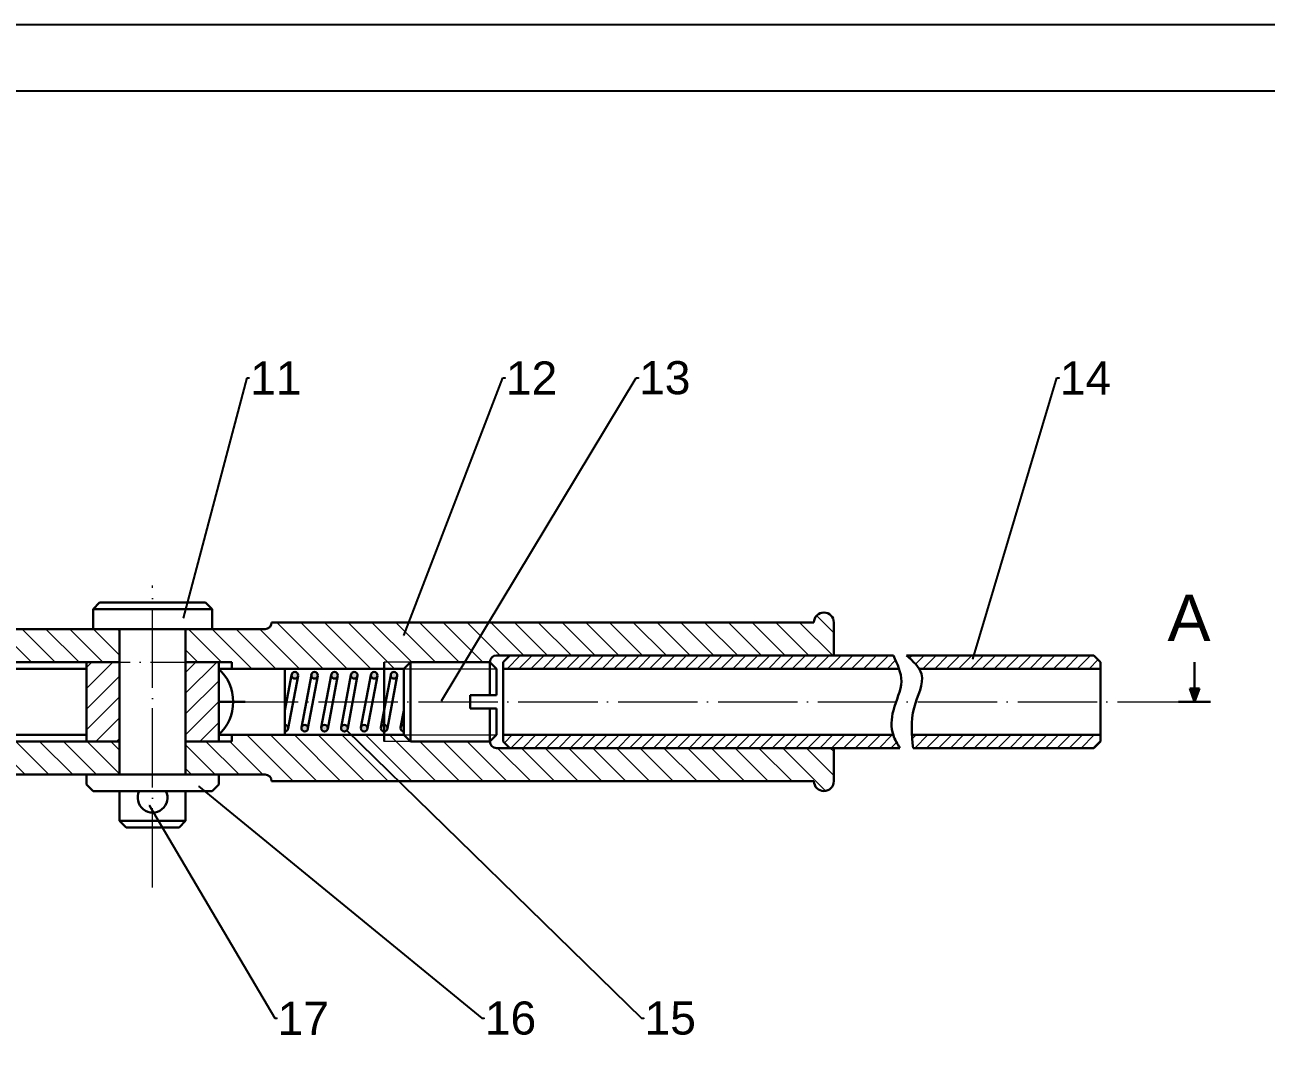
# Model space of a CAD drawing. Header units: millimetres. Extents: x 0 to 841, y 0 to 594.
# Drawn here: x 316.4 to 504.1, y 439.7 to 594 of the extents above; entities that cross this region are included whole.
import ezdxf
from ezdxf import colors
from ezdxf.entities.mleader import LeaderData, LeaderLine
from ezdxf.math import Vec2, Vec3

# ---------------------------------------------------------------- set-up
doc = ezdxf.new("R2010")
doc.units = ezdxf.units.MM
doc.header["$LTSCALE"] = 0.5
doc.linetypes.add('ACAD_ISO04W100', pattern=[30, 24, -3, 0, -3])
for name, color, linetype, lineweight in [('centerline', 7, 'ACAD_ISO04W100', 13), ('Lini subtiri', 7, 'Continuous', 15), ('Linii groase', 7, 'Continuous', 30), ('Linii subtiri', 7, 'Continuous', 13), ('Subtire', 7, 'Continuous', 25)]:
    doc.layers.add(name, color=color, linetype=linetype, lineweight=lineweight)
doc.styles.get("Standard").update_dxf_attribs({"font": 'arial.ttf'})

msp = doc.modelspace()

# ---------------------------------------------------------------- hatches: boundary and pattern name
at = {"layer": 'Linii groase'}
h = msp.add_hatch(color=256, dxfattribs=at)
h.set_gradient(color2=(0, 0, 0))
h.paths.add_polyline_path([(359.684, 495.643, 1), (360.684, 495.643, 1)])
h.paths.add_polyline_path([(357.684, 495.643, 1), (356.684, 495.643, 1)])
h.paths.add_polyline_path([(363.651, 495.463), (363.684, 495.643, 1), (362.684, 495.643, 0.8308052)])
h.paths.add_polyline_path([(366.65, 495.462), (366.684, 495.643, 1), (365.684, 495.643, 0.8299263)])
h.paths.add_polyline_path([(369.684, 495.643, 1), (368.684, 495.643, 1)])
h.paths.add_polyline_path([(372.684, 495.643, 1), (371.684, 495.643, 1)])
h.paths.add_polyline_path([(370.184, 487.643, 1), (371.184, 487.643, 1)])
h.paths.add_polyline_path([(373.684, 488.143, 1), (373.684, 487.143)])
h.paths.add_polyline_path([(367.184, 487.643, 1), (368.184, 487.643, 1)])
h.paths.add_polyline_path([(364.184, 487.643, 1), (365.184, 487.643, 1)])
h.paths.add_polyline_path([(361.184, 487.643, 1), (362.184, 487.643, 1)])
h.paths.add_polyline_path([(358.184, 487.643, 1), (359.184, 487.643, 1)])
h.paths.add_polyline_path([(355.684, 488.143), (355.684, 487.143, 1)])
h = msp.add_hatch(color=256, dxfattribs=at)
h.dxf.hatch_style = 1
h.paths.add_polyline_path([(493.988, 493.643), (493.238, 493.643), (492.488, 493.643), (493.238, 491.643)])
at = {"layer": 'Linii subtiri'}
h = msp.add_hatch(dxfattribs=at)
h.set_pattern_fill('ANSI31', color=256, scale=0.8, angle=90)
h.set_pattern_definition([(135, (96.9953, 286.9769), (-1.796051, -1.796051), [])])
h.paths.add_polyline_path([(207.284, 502.643), (169.284, 502.643), (169.284, 497.643), (207.284, 497.643)])
h.paths.add_polyline_path([(202.284, 485.643), (199.284, 485.643), (169.284, 485.643), (169.284, 480.643), (202.284, 480.643)])
h.paths.add_polyline_path([(330.684, 502.643), (326.684, 502.643), (293.284, 502.643), (255.284, 502.643), (255.284, 497.643), (259.284, 497.643), (263.284, 497.643), (293.284, 497.643), (330.684, 497.643)])
h.paths.add_polyline_path([(330.684, 485.643), (293.284, 485.643), (260.284, 485.643), (260.284, 480.643), (293.284, 480.643), (330.684, 480.643)])
h.paths.add_polyline_path([(438.684, 484.643), (389.684, 484.643), (388.684, 484.643), (387.684, 484.643, -0.4142136), (386.684, 485.643), (374.684, 485.643), (373.684, 486.643), (347.684, 486.643), (347.684, 485.643), (345.684, 485.643), (340.684, 485.643), (340.684, 480.643), (345.684, 480.643), (352.684, 480.643, -0.4142136), (353.684, 479.643), (388.684, 479.643), (435.684, 479.643, 1), (438.684, 479.643)])
h.paths.add_polyline_path([(438.684, 503.643, 1), (435.684, 503.643), (388.684, 503.643), (353.684, 503.643, -0.4142136), (352.684, 502.643), (344.684, 502.643), (340.684, 502.643), (340.684, 497.643), (345.684, 497.643), (347.684, 497.643), (347.684, 496.643), (355.684, 496.643), (373.684, 496.643), (374.684, 497.643), (386.684, 497.643, -0.4142136), (387.684, 498.643), (388.684, 498.643), (438.684, 498.643)])
h = msp.add_hatch(dxfattribs=at)
h.set_pattern_fill('ANSI31', color=256, scale=0.7)
h.set_pattern_definition([(45, (96.9953, 286.9769), (-1.571545, 1.571545), [])])
h.paths.add_polyline_path([(330.684, 497.643), (325.684, 497.643), (325.684, 491.643), (330.684, 491.643)])
h.paths.add_polyline_path([(330.684, 491.643), (325.684, 491.643), (325.684, 485.643), (330.684, 485.643)])
h.paths.add_polyline_path([(345.684, 497.643), (340.684, 497.643), (340.684, 491.643), (345.684, 491.643)])
h.paths.add_polyline_path([(345.684, 491.643), (340.684, 491.643), (340.684, 485.643), (345.684, 485.643)])
h = msp.add_hatch(dxfattribs=at)
h.set_pattern_fill('ANSI31', color=256, scale=0.4, style=0)
h.set_pattern_definition([(45, (96.9953, 286.9769), (-0.8980256, 0.8980256), [])])
edge = h.paths.add_edge_path()
edge.add_spline(control_points=[(448.543, 496.643), (448.312, 497.308), (447.998, 497.975), (447.684, 498.643)], knot_values=[0, 0, 0, 0, 2.0892364, 2.0892364, 2.0892364, 2.0892364], degree=3, periodic=0)
edge.add_line((447.684, 498.643), (438.684, 498.643))
edge.add_line((438.684, 498.643), (389.684, 498.643))
edge.add_line((389.684, 498.643), (388.684, 497.643))
edge.add_line((388.684, 497.643), (388.684, 496.643))
edge.add_line((388.684, 496.643), (448.543, 496.643))
edge = h.paths.add_edge_path()
edge.add_line((479.018, 497.643), (478.018, 498.643))
edge.add_line((478.018, 498.643), (449.684, 498.643))
edge.add_spline(control_points=[(449.684, 498.643), (450.407, 497.996), (451.131, 497.35), (451.577, 496.643)], knot_values=[0, 0, 0, 0, 2.6376958, 2.6376958, 2.6376958, 2.6376958], degree=3, periodic=0)
edge.add_line((451.577, 496.643), (479.018, 496.643))
edge.add_line((479.018, 496.643), (479.018, 497.643))
edge = h.paths.add_edge_path()
edge.add_line((479.018, 485.643), (479.018, 486.643))
edge.add_line((479.018, 486.643), (451.577, 486.643))
edge.add_line((451.577, 486.643), (450.497, 486.643))
edge.add_spline(control_points=[(450.497, 486.643), (450.541, 485.974), (450.612, 485.309), (450.684, 484.643)], knot_values=[12.9023895, 12.9023895, 12.9023895, 12.9023895, 14.9214955, 14.9214955, 14.9214955, 14.9214955], degree=3, periodic=0)
edge.add_line((450.684, 484.643), (478.018, 484.643))
edge.add_line((478.018, 484.643), (479.018, 485.643))
edge = h.paths.add_edge_path()
edge.add_spline(control_points=[(448.684, 484.643), (448.299, 485.27), (447.902, 485.917), (447.669, 486.62), (447.662, 486.643)], knot_values=[12.3462448, 12.3462448, 12.3462448, 12.3462448, 14.5227506, 14.5939741, 14.5939741, 14.5939741, 14.5939741], degree=3, periodic=0)
edge.add_line((447.662, 486.643), (388.684, 486.643))
edge.add_line((388.684, 486.643), (388.684, 485.643))
edge.add_line((388.684, 485.643), (389.684, 484.643))
edge.add_line((389.684, 484.643), (438.684, 484.643))
edge.add_line((438.684, 484.643), (448.684, 484.643))
h = msp.add_hatch(color=256, dxfattribs=at)
h.dxf.hatch_style = 1
h.paths.add_polyline_path([(356.684, 495.643, 1), (357.684, 495.643, 1)])
h.paths.add_polyline_path([(359.684, 495.643, 1), (360.684, 495.643, 1)])
h.paths.add_polyline_path([(363.684, 495.643, 1), (362.684, 495.643, 0.8308052), (363.651, 495.463)])
h.paths.add_polyline_path([(365.684, 495.643, 0.8299263), (366.65, 495.462), (366.684, 495.643, 1)])
h.paths.add_polyline_path([(368.684, 495.643, 1), (369.684, 495.643, 1)])
h.paths.add_polyline_path([(371.684, 495.643, 1), (372.684, 495.643, 1)])
h.paths.add_polyline_path([(373.684, 488.143, 1), (373.684, 487.143)])
h.paths.add_polyline_path([(370.684, 488.143), (370.684, 487.143, 0.4142136), (371.184, 487.643, 0.4142136)])
h.paths.add_polyline_path([(370.684, 488.143, 0.4142136), (370.184, 487.643, 0.4142136), (370.684, 487.143)])
h.paths.add_polyline_path([(367.184, 487.643, 1), (368.184, 487.643, 1)])
h.paths.add_polyline_path([(365.184, 487.643, 1), (364.184, 487.643, 1)])
h.paths.add_polyline_path([(362.184, 487.643, 1), (361.184, 487.643, 1)])
h.paths.add_polyline_path([(358.184, 487.643, 1), (359.184, 487.643, 1)])
h.paths.add_polyline_path([(355.684, 488.143), (355.684, 487.143, 1)])

# ---------------------------------------------------------------- linework, layer by layer
for p, q in [((840.815, 593.989), (-0.185, 593.989)), ((19.815, 583.989), (830.815, 583.989))]:
    msp.add_line(p, q)
at = {"layer": 'centerline'}
for p, q in [((335.684, 463.561), (335.684, 509.228)), ((169.284, 497.643), (345.684, 497.643)), ((359.675, 495.643), (359.684, 495.643)), ((359.675, 495.643), (359.684, 495.643)), ((345.684, 491.643), (493.383, 491.643)), ((361.684, 487.643), (361.684, 487.643)), ((362.184, 487.643), (362.193, 487.643)), ((362.184, 487.643), (362.193, 487.643))]:
    msp.add_line(p, q, dxfattribs=at)
at = {"layer": 'Lini subtiri'}
for p, q in [((388.656, 540.596), (389.106, 540.596)), ((408.792, 540.596), (409.242, 540.596)), ((472.4, 540.596), (472.85, 540.596)), ((354.145, 443.785), (354.595, 443.785)), ((385.468, 443.785), (385.918, 443.785)), ((409.621, 443.785), (410.071, 443.785))]:
    msp.add_line(p, q, dxfattribs=at)
at = {"layer": 'Linii groase'}
for p, q in [((327.684, 506.643), (326.684, 505.643)), ((326.684, 502.643), (326.684, 505.643)), ((326.684, 505.643), (335.684, 505.643)), ((327.684, 506.643), (335.684, 506.643)), ((343.684, 506.643), (335.684, 506.643)), ((344.684, 505.643), (335.684, 505.643)), ((343.684, 506.643), (344.684, 505.643)), ((344.684, 502.643), (344.684, 505.643)), ((353.684, 503.643), (353.684, 503.643)), ((353.684, 503.643), (388.684, 503.643)), ((388.684, 503.643), (435.684, 503.643)), ((438.684, 503.643), (438.684, 498.643)), ((293.284, 502.643), (335.684, 502.643)), ((335.684, 502.643), (326.684, 502.643)), ((335.684, 502.643), (330.684, 502.643)), ((330.684, 502.643), (330.684, 480.643)), ((335.684, 502.643), (344.684, 502.643)), ((340.684, 502.643), (340.684, 480.643)), ((344.684, 502.643), (352.684, 502.643)), ((293.284, 497.643), (330.684, 497.643)), ((330.684, 497.643), (325.684, 497.643)), ((325.684, 497.643), (325.684, 485.643)), ((340.684, 497.643), (345.684, 497.643)), ((345.684, 497.643), (345.684, 485.643)), ((345.684, 497.643), (347.684, 497.643)), ((347.684, 497.643), (347.684, 496.643)), ((370.684, 497.643), (370.684, 485.643)), ((374.684, 497.643), (373.684, 496.643)), ((374.684, 497.643), (386.684, 497.643)), ((374.684, 497.643), (374.684, 485.643)), ((386.684, 497.643), (387.684, 496.643)), ((386.684, 497.643), (386.684, 492.643)), ((386.684, 497.643), (386.684, 497.643)), ((388.684, 498.643), (387.684, 498.643)), ((438.684, 498.643), (388.684, 498.643)), ((388.684, 497.643), (389.684, 498.643)), ((388.684, 497.643), (388.684, 485.643)), ((388.684, 497.643), (388.684, 496.643)), ((438.684, 498.643), (389.684, 498.643)), ((438.684, 498.643), (447.684, 498.643)), ((449.684, 498.643), (478.018, 498.643)), ((478.018, 498.643), (479.018, 497.643)), ((479.018, 497.643), (479.018, 485.643)), ((479.018, 497.643), (479.018, 496.643)), ((493.238, 496.643), (493.238, 497.643)), ((291.784, 496.643), (325.684, 496.643)), ((373.684, 496.643), (345.684, 496.643)), ((345.684, 496.643), (355.684, 496.643)), ((355.684, 496.643), (355.684, 486.643)), ((355.684, 491.643), (355.684, 495.643)), ((356.684, 495.643), (355.684, 490.341)), ((356.184, 487.643), (357.676, 495.55)), ((359.693, 495.735), (358.193, 487.735)), ((359.184, 487.643), (360.676, 495.55)), ((359.675, 495.643), (359.684, 495.643)), ((362.684, 495.643), (361.193, 487.735)), ((363.684, 495.643), (362.176, 487.551)), ((365.684, 495.643), (364.193, 487.735)), ((365.184, 487.643), (366.684, 495.643)), ((368.684, 495.643), (367.193, 487.735)), ((368.184, 487.643), (369.676, 495.55)), ((371.684, 495.643), (370.193, 487.735)), ((371.184, 487.643), (372.676, 495.55)), ((373.684, 495.643), (373.684, 496.643)), ((373.684, 491.643), (373.684, 496.643)), ((373.684, 495.643), (373.684, 487.643)), ((387.684, 496.643), (387.684, 492.643)), ((448.543, 496.643), (388.684, 496.643)), ((479.018, 496.643), (451.577, 496.643)), ((493.238, 496.643), (493.238, 493.643)), ((493.238, 493.643), (492.488, 493.643)), ((493.238, 491.643), (492.488, 493.643)), ((493.238, 493.643), (493.988, 493.643)), ((493.988, 493.643), (493.238, 491.643)), ((387.684, 492.643), (383.684, 492.643)), ((383.684, 492.643), (383.684, 491.643)), ((345.684, 491.643), (345.684, 491.643)), ((345.684, 491.643), (345.684, 491.643)), ((345.684, 491.643), (349.684, 491.643)), ((355.684, 491.643), (355.684, 488.443)), ((373.684, 490.341), (373.193, 487.735)), ((373.684, 491.643), (373.684, 486.643)), ((383.684, 490.643), (383.684, 491.643)), ((387.684, 490.643), (383.684, 490.643)), ((386.684, 490.643), (386.684, 485.643)), ((387.684, 486.643), (387.684, 490.643)), ((493.238, 491.643), (490.795, 491.643)), ((490.795, 491.643), (495.645, 491.643)), ((291.784, 486.643), (325.684, 486.643)), ((373.684, 486.643), (345.684, 486.643)), ((347.684, 485.643), (347.684, 486.643)), ((370.684, 485.643), (370.684, 486.643)), ((373.684, 487.643), (373.684, 486.643)), ((374.684, 485.643), (373.684, 486.643)), ((386.684, 485.643), (387.684, 486.643)), ((447.662, 486.643), (388.684, 486.643)), ((451.577, 486.643), (450.497, 486.643)), ((479.018, 486.643), (451.577, 486.643)), ((451.577, 486.643), (451.577, 486.643)), ((293.284, 485.643), (330.684, 485.643)), ((345.684, 485.643), (340.684, 485.643)), ((345.684, 485.643), (347.684, 485.643)), ((374.684, 485.643), (386.684, 485.643)), ((388.684, 484.643), (387.684, 484.643)), ((388.684, 485.643), (389.684, 484.643)), ((388.684, 484.643), (389.684, 484.643)), ((438.684, 484.643), (389.684, 484.643)), ((438.684, 479.643), (438.684, 484.643)), ((438.684, 484.643), (448.684, 484.643)), ((478.018, 484.643), (450.684, 484.643)), ((479.018, 485.643), (478.018, 484.643)), ((293.284, 480.643), (335.684, 480.643)), ((335.684, 480.643), (325.684, 480.643)), ((325.684, 480.643), (325.684, 479.143)), ((335.684, 480.643), (345.684, 480.643)), ((344.684, 480.643), (352.684, 480.643)), ((345.684, 480.643), (345.684, 479.143)), ((326.684, 478.143), (325.684, 479.143)), ((344.684, 478.143), (345.684, 479.143)), ((353.684, 479.643), (353.684, 479.643)), ((353.684, 479.643), (388.684, 479.643)), ((388.684, 479.643), (435.684, 479.643)), ((326.684, 478.143), (330.684, 478.143)), ((330.684, 478.143), (330.684, 473.643)), ((330.684, 478.143), (335.684, 478.143)), ((340.684, 478.143), (335.684, 478.143)), ((340.684, 478.143), (340.684, 473.643)), ((344.684, 478.143), (340.684, 478.143)), ((331.684, 472.643), (330.684, 473.643)), ((330.684, 473.643), (335.684, 473.643)), ((340.684, 473.643), (335.684, 473.643)), ((339.684, 472.643), (340.684, 473.643)), ((331.684, 472.643), (335.684, 472.643)), ((339.684, 472.643), (335.684, 472.643))]:
    msp.add_line(p, q, dxfattribs=at)
for centre in [(357.184, 495.643), (360.184, 495.643), (363.184, 495.643), (366.184, 495.643), (369.184, 495.643), (372.184, 495.643), (358.684, 487.643), (361.684, 487.643), (364.684, 487.643), (367.684, 487.643), (370.684, 487.643)]:
    msp.add_circle(centre, 0.5, dxfattribs=at)
for centre, radius, start, end in [((437.184, 503.643), 1.5, 0, 180), ((352.684, 503.643), 1, 270, 0), ((387.684, 497.643), 1, 90, 180), ((341.085, 491.643), 6.793, 312.60838, 47.39162), ((355.684, 487.643), 0.5, 270, 90), ((373.684, 487.643), 0.5, 90, 270), ((387.684, 485.643), 1, 180, 270), ((352.684, 479.643), 1, 0, 90), ((437.184, 479.643), 1.5, 180, 0), ((335.684, 477.143), 2.25, 153.6122, 26.3878)]:
    msp.add_arc(centre, radius, start, end, dxfattribs=at)
for points in [[(447.684, 498.643), (448.901, 494.728), (447.684, 490.343), (447.684, 486.576), (448.684, 484.643)], [(449.684, 498.643), (451.94, 495.852), (450.815, 490.736), (450.684, 484.643)]]:
    msp.add_spline(points, degree=3, dxfattribs=at)
at = {"layer": 'Linii subtiri'}
for p, q in [((374.684, 497.643), (370.684, 497.643)), ((373.684, 496.643), (387.684, 496.643)), ((373.684, 486.643), (387.684, 486.643)), ((374.684, 485.643), (370.684, 485.643))]:
    msp.add_line(p, q, dxfattribs=at)

# ---------------------------------------------------------------- texts
at = {"layer": 'Linii groase', "insert": (489.127, 507.817), "char_height": 7.011, "attachment_point": 1}
msp.add_mtext_dynamic_manual_height_columns('A', width=7.01093, gutter_width=35.055, heights=[2.387], dxfattribs=at)

# ---------------------------------------------------------------- leaders
at = {"layer": 'Subtire'}
ml = msp.add_multileader_mtext('Standard', dxfattribs=at)
ml.set_content('11', color=256)
ml.set_leader_properties()
ml.build(insert=Vec2(0, 0))
ml.multileader.update_dxf_attribs({"dogleg_length": 0.36, "arrow_head_size": 0.18})
ctx = ml.context
ctx.base_point, ctx.char_height, ctx.arrow_head_size, ctx.landing_gap_size, ctx.plane_origin = Vec3(350.341, 540.596), 5, 0.18, 0.09, Vec3(340.296, 504.112)
notes = []
notes.append((ctx, [(1, (1, 1, 0), (349.981, 540.596), (1, 0), 0.36, [(0, [(340.296, 504.112)], 0, [])])]))
ctx.mtext.insert, ctx.mtext.flow_direction = Vec3(350.431, 543.096), 5
ml = msp.add_multileader_mtext('Standard', dxfattribs=at)
ml.set_content('12', color=256)
ml.set_leader_properties()
ml.build(insert=Vec2(0, 0))
ml.multileader.update_dxf_attribs({"dogleg_length": 0.36, "arrow_head_size": 0.18})
ctx = ml.context
ctx.base_point, ctx.char_height, ctx.arrow_head_size, ctx.landing_gap_size, ctx.plane_origin = Vec3(389.016, 540.596), 5, 0.18, 0.09, Vec3(373.598, 501.51)
notes.append((ctx, [(1, (1, 1, 0), (388.656, 540.596), (1, 0), 0.36, [(0, [(373.598, 501.51)], 0, [])])]))
ctx.mtext.insert, ctx.mtext.flow_direction = Vec3(389.106, 543.096), 5
ml = msp.add_multileader_mtext('Standard', dxfattribs=at)
ml.set_content('13', color=256)
ml.set_leader_properties()
ml.build(insert=Vec2(0, 0))
ml.multileader.update_dxf_attribs({"dogleg_length": 0.36, "arrow_head_size": 0.18})
ctx = ml.context
ctx.base_point, ctx.char_height, ctx.arrow_head_size, ctx.landing_gap_size, ctx.plane_origin = Vec3(409.152, 540.596), 5, 0.18, 0.09, Vec3(379.3, 491.643)
notes.append((ctx, [(1, (1, 1, 0), (408.792, 540.596), (1, 0), 0.36, [(0, [(379.3, 491.643)], 0, [])])]))
ctx.mtext.insert, ctx.mtext.flow_direction = Vec3(409.242, 543.14), 5
ml = msp.add_multileader_mtext('Standard', dxfattribs=at)
ml.set_content('14', color=256)
ml.set_leader_properties()
ml.build(insert=Vec2(0, 0))
ml.multileader.update_dxf_attribs({"dogleg_length": 0.36, "arrow_head_size": 0.18})
ctx = ml.context
ctx.base_point, ctx.char_height, ctx.arrow_head_size, ctx.landing_gap_size, ctx.plane_origin = Vec3(472.76, 540.596), 5, 0.18, 0.09, Vec3(459.67, 497.905)
notes.append((ctx, [(1, (1, 1, 0), (472.4, 540.596), (1, 0), 0.36, [(0, [(459.67, 497.905)], 0, [])])]))
ctx.mtext.insert, ctx.mtext.flow_direction = Vec3(472.85, 543.096), 5
ml = msp.add_multileader_mtext('Standard', dxfattribs=at)
ml.set_content('15', color=256)
ml.set_leader_properties()
ml.build(insert=Vec2(0, 0))
ml.multileader.update_dxf_attribs({"dogleg_length": 0.36, "arrow_head_size": 0.18})
ctx = ml.context
ctx.base_point, ctx.char_height, ctx.arrow_head_size, ctx.landing_gap_size, ctx.plane_origin = Vec3(409.981, 443.785), 5, 0.18, 0.09, Vec3(364.882, 487.492)
notes.append((ctx, [(1, (1, 1, 0), (409.621, 443.785), (1, 0), 0.36, [(0, [(364.882, 487.492)], 0, [])])]))
ctx.mtext.insert, ctx.mtext.flow_direction = Vec3(410.071, 446.327), 5
ml = msp.add_multileader_mtext('Standard', dxfattribs=at)
ml.set_content('16', color=256)
ml.set_leader_properties()
ml.build(insert=Vec2(0, 0))
ml.multileader.update_dxf_attribs({"dogleg_length": 0.36, "arrow_head_size": 0.18})
ctx = ml.context
ctx.base_point, ctx.char_height, ctx.arrow_head_size, ctx.landing_gap_size, ctx.plane_origin = Vec3(385.828, 443.785), 5, 0.18, 0.09, Vec3(342.469, 479.01)
notes.append((ctx, [(1, (1, 1, 0), (385.468, 443.785), (1, 0), 0.36, [(0, [(342.469, 479.01)], 0, [])])]))
ctx.mtext.insert, ctx.mtext.flow_direction = Vec3(385.918, 446.327), 5
ml = msp.add_multileader_mtext('Standard', dxfattribs=at)
ml.set_content('17', color=256)
ml.set_leader_properties()
ml.build(insert=Vec2(0, 0))
ml.multileader.update_dxf_attribs({"dogleg_length": 0.36, "arrow_head_size": 0.18})
ctx = ml.context
ctx.base_point, ctx.char_height, ctx.arrow_head_size, ctx.landing_gap_size, ctx.plane_origin = Vec3(354.505, 443.785), 5, 0.18, 0.09, Vec3(335.098, 476.157)
notes.append((ctx, [(1, (1, 1, 0), (354.145, 443.785), (1, 0), 0.36, [(0, [(335.098, 476.157)], 0, [])])]))
ctx.mtext.insert, ctx.mtext.flow_direction = Vec3(354.595, 446.285), 5
for ctx, leaders in notes:
    for number, flags, end, landing, length, lines in leaders:
        leader = LeaderData()
        leader.index, (leader.has_last_leader_line, leader.has_dogleg_vector, leader.attachment_direction) = number, flags
        leader.last_leader_point, leader.dogleg_vector, leader.dogleg_length = Vec3(end), Vec3(landing), length
        for number, points, colour, breaks in lines:
            line = LeaderLine()
            line.index, line.vertices, line.color, line.breaks = number, Vec3.list(points), colors.encode_raw_color(colour), breaks
            leader.lines.append(line)
        ctx.leaders.append(leader)

doc.saveas('drawing.dxf')
